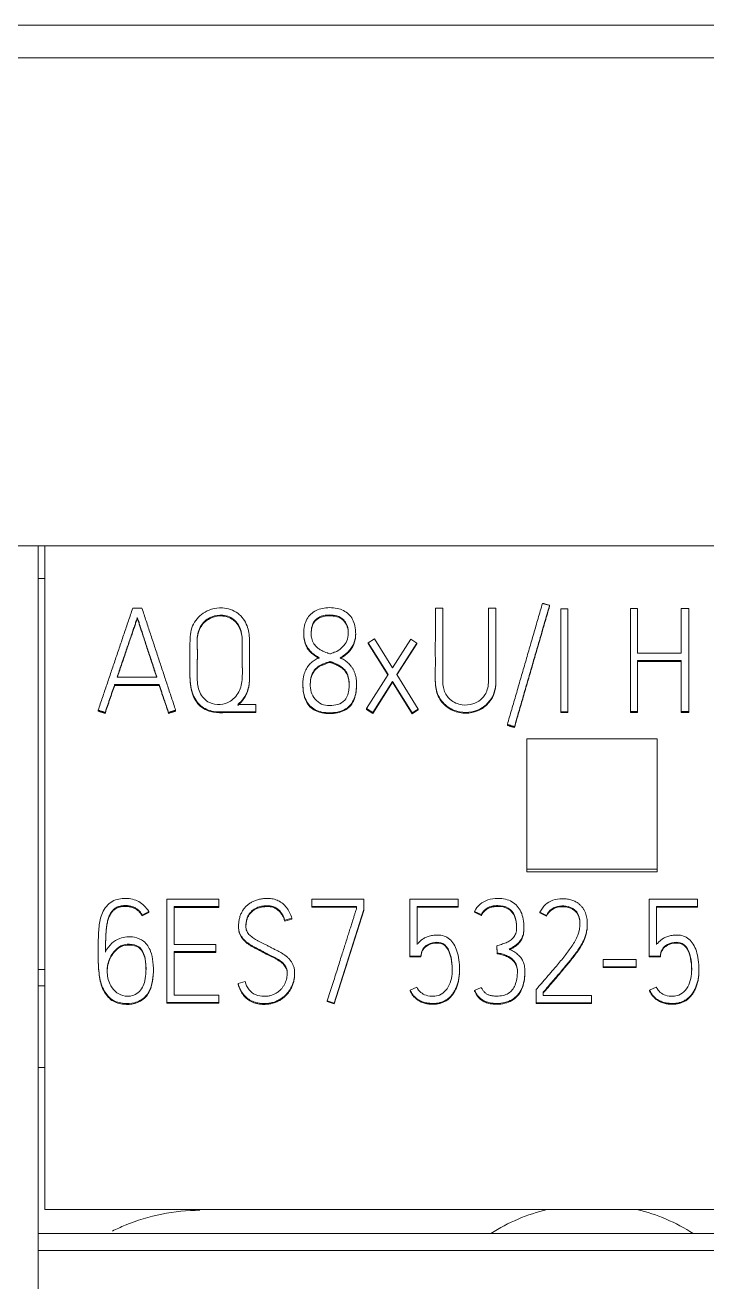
# Model space of a CAD drawing. Header units: millimetres. Extents: x 4137 to 6698, y 1400 to 3585.
# Drawn here: x 6221.35 to 6231.81, y 3361.39 to 3380.78 of the extents above; entities that cross this region are included whole.
import ezdxf

# ---------------------------------------------------------------- set-up
doc = ezdxf.new("R2010")
doc.units = ezdxf.units.MM
doc.layers.add('000-PI-Oprema', color=30, linetype='Continuous', lineweight=5)
doc.layers.add('004-PI-DIN Šina', color=3, linetype='Continuous')

msp = doc.modelspace()

# ---------------------------------------------------------------- linework, layer by layer
at = {"layer": '000-PI-Oprema', "color": 0, "linetype": 'ByBlock', "lineweight": 0}
for p, q in [((6221.648, 3372.791), (6216.748, 3372.791)), ((6221.648, 3372.791), (6221.548, 3372.791)), ((6221.648, 3362.608), (6221.648, 3372.791)), ((6246.448, 3372.791), (6221.648, 3372.791)), ((6221.648, 3372.291), (6221.548, 3372.291)), ((6228.459, 3371.833), (6228.459, 3371.82)), ((6229.396, 3371.877), (6229.396, 3371.864)), ((6230.636, 3371.828), (6230.636, 3370.246)), ((6230.747, 3371.828), (6230.636, 3371.828)), ((6230.747, 3371.142), (6230.747, 3371.828)), ((6231.531, 3371.828), (6231.417, 3371.828)), ((6231.417, 3371.828), (6231.417, 3371.142)), ((6231.531, 3370.246), (6231.531, 3371.828)), ((6223.069, 3371.692), (6223.069, 3371.679)), ((6228.459, 3371.599), (6228.459, 3371.578)), ((6225.623, 3371.446), (6225.623, 3371.434)), ((6226.42, 3371.433), (6226.42, 3371.446)), ((6228.459, 3371.394), (6228.459, 3371.406)), ((6223.876, 3371.208), (6223.876, 3371.196)), ((6224.793, 3371.257), (6224.793, 3371.27)), ((6226.708, 3371.362), (6226.613, 3371.302)), ((6226.613, 3371.302), (6226.919, 3370.816)), ((6226.613, 3371.302), (6226.613, 3371.29)), ((6226.613, 3371.29), (6226.915, 3370.81)), ((6226.986, 3370.919), (6226.708, 3371.362)), ((6227.265, 3371.357), (6226.986, 3370.919)), ((6227.05, 3370.816), (6227.359, 3371.298)), ((6227.054, 3370.809), (6227.359, 3371.285)), ((6227.359, 3371.298), (6227.265, 3371.357)), ((6227.359, 3371.298), (6227.359, 3371.285)), ((6227.642, 3371.208), (6227.642, 3371.196)), ((6223.877, 3371.018), (6223.877, 3371.03)), ((6228.459, 3371.148), (6228.459, 3371.135)), ((6231.417, 3371.142), (6230.747, 3371.142)), ((6230.747, 3370.246), (6230.747, 3371.029)), ((6230.747, 3371.029), (6231.417, 3371.029)), ((6230.747, 3371.017), (6231.417, 3371.017)), ((6231.417, 3371.029), (6231.417, 3370.246)), ((6223.876, 3370.892), (6223.876, 3370.879)), ((6222.721, 3370.662), (6222.721, 3370.649)), ((6223.406, 3370.662), (6223.406, 3370.649)), ((6225.61, 3370.672), (6225.61, 3370.659)), ((6226.433, 3370.657), (6226.433, 3370.669)), ((6226.919, 3370.816), (6226.586, 3370.292)), ((6226.682, 3370.233), (6226.984, 3370.71)), ((6226.682, 3370.22), (6226.984, 3370.697)), ((6226.984, 3370.71), (6226.984, 3370.697)), ((6226.984, 3370.71), (6227.285, 3370.228)), ((6226.984, 3370.697), (6227.285, 3370.215)), ((6227.381, 3370.285), (6227.05, 3370.816)), ((6227.641, 3370.789), (6227.641, 3370.776)), ((6222.468, 3370.268), (6222.468, 3370.255)), ((6223.657, 3370.268), (6223.657, 3370.255)), ((6224.889, 3370.356), (6224.614, 3370.356)), ((6224.889, 3370.244), (6224.889, 3370.356)), ((6224.889, 3370.244), (6224.889, 3370.231)), ((6226.586, 3370.292), (6226.682, 3370.233)), ((6226.586, 3370.292), (6226.586, 3370.279)), ((6226.586, 3370.279), (6226.682, 3370.22)), ((6227.285, 3370.228), (6227.381, 3370.285)), ((6227.285, 3370.215), (6227.381, 3370.273)), ((6227.381, 3370.285), (6227.381, 3370.273)), ((6229.567, 3370.244), (6229.567, 3370.231)), ((6229.678, 3370.244), (6229.678, 3370.231)), ((6230.636, 3370.246), (6230.636, 3370.233)), ((6230.636, 3370.246), (6230.747, 3370.246)), ((6230.747, 3370.246), (6230.747, 3370.233)), ((6231.417, 3370.246), (6231.417, 3370.233)), ((6231.417, 3370.246), (6231.531, 3370.246)), ((6231.531, 3370.246), (6231.531, 3370.233)), ((6222.574, 3370.233), (6222.574, 3370.22)), ((6223.548, 3370.233), (6223.548, 3370.22)), ((6226.682, 3370.233), (6226.682, 3370.22)), ((6227.285, 3370.228), (6227.285, 3370.215)), ((6228.748, 3370.048), (6228.748, 3370.035)), ((6230.636, 3370.233), (6230.747, 3370.233)), ((6231.417, 3370.233), (6231.531, 3370.233)), ((6228.857, 3370.017), (6228.857, 3370.004)), ((6229.048, 3369.827), (6229.048, 3367.828)), ((6231.048, 3369.827), (6229.048, 3369.827)), ((6231.048, 3367.828), (6231.048, 3369.827)), ((6229.048, 3367.828), (6229.048, 3367.79)), ((6229.048, 3367.828), (6231.048, 3367.828)), ((6229.048, 3367.79), (6231.048, 3367.79)), ((6231.048, 3367.828), (6231.048, 3367.79)), ((6223.522, 3367.367), (6223.522, 3365.784)), ((6224.318, 3367.367), (6223.522, 3367.367)), ((6224.318, 3367.255), (6224.318, 3367.367)), ((6225.747, 3367.369), (6225.747, 3367.257)), ((6226.546, 3367.369), (6225.747, 3367.369)), ((6226.546, 3367.209), (6226.546, 3367.369)), ((6227.252, 3367.367), (6227.991, 3367.367)), ((6227.252, 3366.495), (6227.252, 3367.367)), ((6227.991, 3367.367), (6227.991, 3367.257)), ((6230.927, 3367.367), (6231.666, 3367.367)), ((6230.927, 3366.495), (6230.927, 3367.367)), ((6231.666, 3367.367), (6231.666, 3367.257)), ((6223.244, 3367.178), (6223.142, 3367.125)), ((6223.244, 3367.165), (6223.142, 3367.112)), ((6223.244, 3367.178), (6223.244, 3367.165)), ((6223.633, 3366.674), (6223.633, 3367.255)), ((6223.633, 3367.255), (6224.318, 3367.255)), ((6223.633, 3367.242), (6224.318, 3367.242)), ((6224.318, 3367.255), (6224.318, 3367.242)), ((6225.747, 3367.257), (6225.747, 3367.244)), ((6225.747, 3367.257), (6226.435, 3367.257)), ((6225.747, 3367.244), (6226.435, 3367.244)), ((6226.091, 3365.773), (6226.546, 3367.209)), ((6226.091, 3365.761), (6226.546, 3367.196)), ((6226.435, 3367.257), (6226.435, 3367.226)), ((6226.546, 3367.209), (6226.546, 3367.196)), ((6227.363, 3367.257), (6227.363, 3366.671)), ((6227.991, 3367.257), (6227.363, 3367.257)), ((6227.991, 3367.244), (6227.363, 3367.244)), ((6227.991, 3367.257), (6227.991, 3367.244)), ((6228.246, 3367.182), (6228.246, 3367.169)), ((6228.246, 3367.182), (6228.348, 3367.131)), ((6228.246, 3367.169), (6228.348, 3367.119)), ((6229.249, 3367.171), (6229.249, 3367.158)), ((6229.349, 3367.12), (6229.249, 3367.171)), ((6229.349, 3367.108), (6229.249, 3367.158)), ((6231.038, 3367.257), (6231.038, 3366.671)), ((6231.666, 3367.257), (6231.038, 3367.257)), ((6231.666, 3367.244), (6231.038, 3367.244)), ((6231.666, 3367.257), (6231.666, 3367.244)), ((6223.142, 3367.125), (6223.142, 3367.112)), ((6224.622, 3366.956), (6224.622, 3366.944)), ((6225.441, 3367.076), (6225.333, 3367.046)), ((6225.441, 3367.064), (6225.333, 3367.033)), ((6225.333, 3367.046), (6225.333, 3367.033)), ((6225.441, 3367.076), (6225.441, 3367.064)), ((6228.348, 3367.131), (6228.348, 3367.119)), ((6229.003, 3366.921), (6229.003, 3366.943)), ((6229.349, 3367.12), (6229.349, 3367.108)), ((6229.975, 3366.979), (6229.975, 3366.992)), ((6222.467, 3366.582), (6222.467, 3366.569)), ((6224.276, 3366.674), (6223.633, 3366.674)), ((6223.633, 3365.894), (6223.633, 3366.564)), ((6223.633, 3366.564), (6224.276, 3366.564)), ((6224.276, 3366.564), (6224.276, 3366.674)), ((6224.276, 3366.564), (6224.276, 3366.551)), ((6228.586, 3366.654), (6228.586, 3366.641)), ((6228.586, 3366.654), (6228.592, 3366.544)), ((6228.586, 3366.641), (6228.592, 3366.531)), ((6223.633, 3366.551), (6224.276, 3366.551)), ((6227.252, 3366.495), (6227.252, 3366.483)), ((6227.421, 3366.495), (6227.252, 3366.495)), ((6227.421, 3366.483), (6227.252, 3366.483)), ((6227.421, 3366.495), (6227.421, 3366.483)), ((6228.592, 3366.544), (6228.592, 3366.531)), ((6230.723, 3366.443), (6230.217, 3366.443)), ((6230.217, 3366.443), (6230.217, 3366.33)), ((6230.723, 3366.33), (6230.723, 3366.443)), ((6230.927, 3366.495), (6230.927, 3366.483)), ((6231.096, 3366.495), (6230.927, 3366.495)), ((6231.096, 3366.483), (6230.927, 3366.483)), ((6231.096, 3366.495), (6231.096, 3366.483)), ((6221.548, 3366.291), (6221.648, 3366.291)), ((6223.316, 3366.28), (6223.316, 3366.292)), ((6225.483, 3366.218), (6225.483, 3366.231)), ((6228.013, 3366.277), (6228.013, 3366.29)), ((6229.016, 3366.235), (6229.016, 3366.256)), ((6230.217, 3366.33), (6230.723, 3366.33)), ((6230.217, 3366.33), (6230.217, 3366.318)), ((6230.217, 3366.318), (6230.723, 3366.318)), ((6230.723, 3366.33), (6230.723, 3366.318)), ((6231.688, 3366.277), (6231.688, 3366.29)), ((6221.648, 3366.041), (6221.548, 3366.041)), ((6224.616, 3366.073), (6224.724, 3366.104)), ((6224.616, 3366.073), (6224.616, 3366.06)), ((6227.257, 3365.974), (6227.359, 3366.02)), ((6227.257, 3365.974), (6227.257, 3365.961)), ((6228.348, 3366.015), (6228.246, 3365.969)), ((6229.189, 3365.78), (6229.189, 3365.982)), ((6230.931, 3365.974), (6231.033, 3366.02)), ((6230.931, 3365.974), (6230.931, 3365.961)), ((6223.522, 3365.784), (6223.522, 3365.772)), ((6223.522, 3365.784), (6224.318, 3365.784)), ((6224.318, 3365.894), (6223.633, 3365.894)), ((6224.318, 3365.784), (6224.318, 3365.894)), ((6224.318, 3365.784), (6224.318, 3365.772)), ((6225.985, 3365.809), (6225.985, 3365.796)), ((6225.985, 3365.809), (6226.091, 3365.773)), ((6225.985, 3365.796), (6226.091, 3365.761)), ((6228.246, 3365.969), (6228.246, 3365.957)), ((6229.189, 3365.78), (6229.189, 3365.767)), ((6230.042, 3365.78), (6229.189, 3365.78)), ((6229.3, 3365.943), (6229.3, 3365.89)), ((6229.3, 3365.89), (6230.042, 3365.89)), ((6230.042, 3365.89), (6230.042, 3365.78)), ((6230.042, 3365.78), (6230.042, 3365.767)), ((6223.522, 3365.772), (6224.318, 3365.772)), ((6226.091, 3365.773), (6226.091, 3365.761)), ((6230.042, 3365.767), (6229.189, 3365.767)), ((6221.648, 3364.786), (6221.548, 3364.786)), ((6246.448, 3362.608), (6221.648, 3362.608)), ((6246.548, 3362.24), (6221.548, 3362.24)), ((6221.548, 3361.977), (6221.548, 3361.391)), ((6246.548, 3361.977), (6221.548, 3361.977))]:
    msp.add_line(p, q, dxfattribs=at)
for start, end in [(103.753, 122.3801), (57.6199, 76.247)]:
    msp.add_arc((6230.048, 3359.791), 2.9, start, end, dxfattribs=at)
for points, knots in [([(6221.548, 3372.791), (6221.548, 3371.706), (6221.548, 3368.103), (6221.548, 3364.498), (6221.548, 3361.977)], [0, 0, 0, 0, 0.301146, 1, 1, 1, 1]), ([(6224.614, 3370.356), (6224.649, 3370.386), (6224.721, 3370.466), (6224.792, 3370.633), (6224.791, 3370.868), (6224.789, 3371.108), (6224.796, 3371.353), (6224.769, 3371.576), (6224.623, 3371.778), (6224.401, 3371.854), (6224.213, 3371.827), (6224.042, 3371.746), (6223.888, 3371.566), (6223.874, 3371.302), (6223.878, 3371.057), (6223.875, 3370.802), (6223.884, 3370.547), (6224.022, 3370.325), (6224.227, 3370.234), (6224.447, 3370.247), (6224.663, 3370.243), (6224.818, 3370.244), (6224.889, 3370.244)], [0, 0, 0, 0, 0.030722, 0.073057, 0.117894, 0.189027, 0.235586, 0.28415, 0.33798, 0.394174, 0.432323, 0.46317, 0.520286, 0.581143, 0.636384, 0.687326, 0.754169, 0.805701, 0.854302, 0.89642, 0.952231, 1, 1, 1, 1]), ([(6225.861, 3371.076), (6225.851, 3371.081), (6225.832, 3371.091), (6225.804, 3371.109), (6225.776, 3371.128), (6225.749, 3371.15), (6225.723, 3371.175), (6225.699, 3371.203), (6225.677, 3371.234), (6225.659, 3371.269), (6225.643, 3371.307), (6225.631, 3371.349), (6225.625, 3371.395), (6225.622, 3371.468), (6225.63, 3371.561), (6225.665, 3371.665), (6225.728, 3371.746), (6225.812, 3371.802), (6225.911, 3371.836), (6226.021, 3371.845), (6226.132, 3371.835), (6226.233, 3371.802), (6226.316, 3371.744), (6226.379, 3371.662), (6226.413, 3371.556), (6226.423, 3371.454), (6226.416, 3371.363), (6226.394, 3371.293), (6226.358, 3371.227), (6226.311, 3371.167), (6226.251, 3371.115), (6226.206, 3371.086), (6226.182, 3371.073)], [0, 0, 0, 0, 0.014556, 0.029567, 0.045073, 0.06094, 0.077119, 0.093748, 0.110887, 0.128668, 0.147296, 0.166948, 0.187898, 0.210413, 0.266348, 0.314631, 0.359149, 0.40325, 0.449199, 0.499993, 0.551851, 0.598383, 0.642757, 0.687636, 0.736493, 0.793087, 0.826472, 0.85944, 0.893283, 0.927929, 0.963171, 1, 1, 1, 1]), ([(6227.643, 3371.833), (6227.643, 3371.763), (6227.643, 3371.606), (6227.643, 3371.366), (6227.642, 3371.128), (6227.644, 3370.911), (6227.637, 3370.705), (6227.667, 3370.492), (6227.81, 3370.317), (6228.004, 3370.231), (6228.201, 3370.232), (6228.377, 3370.301), (6228.5, 3370.426), (6228.571, 3370.589), (6228.573, 3370.778), (6228.572, 3371.009), (6228.573, 3371.28), (6228.572, 3371.545), (6228.572, 3371.731), (6228.572, 3371.818), (6228.572, 3371.833)], [0, 0, 0, 0, 0.056588, 0.12618, 0.193845, 0.248988, 0.301001, 0.361119, 0.417663, 0.475034, 0.525525, 0.571601, 0.623134, 0.662261, 0.7114, 0.774249, 0.84962, 0.929927, 0.98784, 1, 1, 1, 1]), ([(6228.459, 3371.833), (6228.459, 3371.79), (6228.459, 3371.691), (6228.459, 3371.523), (6228.459, 3371.302), (6228.459, 3371.045), (6228.461, 3370.791), (6228.456, 3370.57), (6228.352, 3370.424), (6228.212, 3370.352), (6228.041, 3370.337), (6227.867, 3370.412), (6227.76, 3370.574), (6227.755, 3370.745), (6227.756, 3370.922), (6227.756, 3371.129), (6227.756, 3371.383), (6227.756, 3371.626), (6227.756, 3371.778), (6227.756, 3371.833)], [0, 0, 0, 0, 0.037912, 0.088194, 0.15005, 0.235584, 0.316728, 0.37904, 0.427403, 0.467304, 0.515197, 0.575318, 0.625401, 0.679015, 0.724908, 0.783705, 0.863784, 0.951314, 1, 1, 1, 1]), ([(6223.069, 3371.692), (6223.066, 3371.684), (6223.059, 3371.662), (6223.046, 3371.622), (6223.028, 3371.568), (6223.006, 3371.503), (6222.981, 3371.429), (6222.953, 3371.347), (6222.923, 3371.26), (6222.891, 3371.167), (6222.858, 3371.069), (6222.825, 3370.971), (6222.791, 3370.872), (6222.769, 3370.806), (6222.758, 3370.774)], [0, 0, 0, 0, 0.027278, 0.070772, 0.130481, 0.202611, 0.283368, 0.372754, 0.469089, 0.570695, 0.677572, 0.786406, 0.893882, 1, 1, 1, 1]), ([(6223.069, 3371.679), (6223.066, 3371.671), (6223.059, 3371.649), (6223.046, 3371.609), (6223.028, 3371.555), (6223.006, 3371.49), (6222.981, 3371.416), (6222.953, 3371.335), (6222.923, 3371.247), (6222.891, 3371.154), (6222.858, 3371.057), (6222.825, 3370.958), (6222.793, 3370.863), (6222.772, 3370.802), (6222.763, 3370.774)], [0, 0, 0, 0, 0.027661, 0.071766, 0.132313, 0.205456, 0.287346, 0.377986, 0.475674, 0.578706, 0.687084, 0.797446, 0.90643, 1, 1, 1, 1]), ([(6223.369, 3370.774), (6223.358, 3370.807), (6223.337, 3370.872), (6223.305, 3370.971), (6223.272, 3371.069), (6223.24, 3371.166), (6223.209, 3371.26), (6223.181, 3371.347), (6223.154, 3371.429), (6223.13, 3371.503), (6223.109, 3371.568), (6223.092, 3371.622), (6223.079, 3371.662), (6223.072, 3371.684), (6223.069, 3371.692)], [0, 0, 0, 0, 0.106064, 0.213567, 0.322511, 0.429491, 0.5311, 0.627338, 0.716604, 0.797292, 0.869405, 0.929132, 0.972664, 1, 1, 1, 1]), ([(6223.364, 3370.774), (6223.355, 3370.802), (6223.336, 3370.863), (6223.305, 3370.958), (6223.272, 3371.057), (6223.24, 3371.154), (6223.209, 3371.247), (6223.181, 3371.335), (6223.154, 3371.416), (6223.13, 3371.49), (6223.109, 3371.555), (6223.092, 3371.609), (6223.079, 3371.649), (6223.072, 3371.671), (6223.069, 3371.679)], [0, 0, 0, 0, 0.093515, 0.202527, 0.313001, 0.421482, 0.524517, 0.622107, 0.712625, 0.794447, 0.867572, 0.928138, 0.97228, 1, 1, 1, 1]), ([(6224.485, 3371.699), (6224.452, 3371.714), (6224.361, 3371.736), (6224.212, 3371.714), (6224.054, 3371.61), (6223.971, 3371.412), (6223.997, 3371.193), (6223.986, 3370.975), (6223.984, 3370.759), (6224.003, 3370.535), (6224.151, 3370.372), (6224.34, 3370.344), (6224.522, 3370.403), (6224.66, 3370.565), (6224.684, 3370.789), (6224.679, 3371.005), (6224.674, 3371.222), (6224.686, 3371.424), (6224.623, 3371.601), (6224.536, 3371.676), (6224.485, 3371.699)], [0, 0, 0, 0, 0.03125, 0.078125, 0.125, 0.1875, 0.25, 0.3125, 0.375, 0.4375, 0.5, 0.546875, 0.59375, 0.65625, 0.71875, 0.78125, 0.84375, 0.90625, 0.953125, 1, 1, 1, 1]), ([(6224.485, 3371.686), (6224.452, 3371.701), (6224.361, 3371.723), (6224.212, 3371.701), (6224.054, 3371.597), (6223.971, 3371.399), (6223.997, 3371.181), (6223.987, 3370.998), (6223.985, 3370.888), (6223.985, 3370.851)], [0, 0, 0, 0, 0.090662, 0.226655, 0.362647, 0.543971, 0.725295, 0.906618, 1, 1, 1, 1]), ([(6224.67, 3371.428), (6224.67, 3371.428), (6224.661, 3371.482), (6224.623, 3371.588), (6224.536, 3371.663), (6224.485, 3371.686)], [0, 0, 0, 0, 0.000167, 0.500083, 1, 1, 1, 1]), ([(6226.021, 3371.135), (6226.026, 3371.134), (6226.045, 3371.135), (6226.08, 3371.155), (6226.148, 3371.174), (6226.224, 3371.239), (6226.294, 3371.328), (6226.312, 3371.448), (6226.299, 3371.58), (6226.21, 3371.698), (6226.095, 3371.726), (6226.009, 3371.731), (6225.932, 3371.724), (6225.85, 3371.696), (6225.781, 3371.64), (6225.743, 3371.55), (6225.735, 3371.464), (6225.74, 3371.379), (6225.763, 3371.305), (6225.811, 3371.244), (6225.864, 3371.203), (6225.906, 3371.18), (6225.945, 3371.162), (6225.971, 3371.151), (6225.999, 3371.143), (6226.012, 3371.136), (6226.021, 3371.135)], [0, 0, 0, 0, 0.007812, 0.03125, 0.0625, 0.125, 0.1875, 0.25, 0.3125, 0.40625, 0.46875, 0.5, 0.546875, 0.59375, 0.640625, 0.6875, 0.75, 0.78125, 0.828125, 0.875, 0.90625, 0.9375, 0.953125, 0.976562, 0.984375, 1, 1, 1, 1]), ([(6226.307, 3371.445), (6226.308, 3371.48), (6226.296, 3371.571), (6226.21, 3371.686), (6226.095, 3371.714), (6226.009, 3371.718), (6225.932, 3371.712), (6225.85, 3371.684), (6225.781, 3371.627), (6225.743, 3371.538), (6225.737, 3371.473), (6225.737, 3371.436)], [0, 0, 0, 0, 0.114744, 0.30519, 0.432154, 0.495636, 0.590859, 0.686082, 0.781305, 0.876528, 1, 1, 1, 1]), ([(6225.861, 3371.063), (6225.851, 3371.068), (6225.832, 3371.078), (6225.804, 3371.096), (6225.776, 3371.116), (6225.749, 3371.137), (6225.723, 3371.163), (6225.699, 3371.19), (6225.677, 3371.222), (6225.659, 3371.256), (6225.643, 3371.294), (6225.631, 3371.336), (6225.625, 3371.382), (6225.623, 3371.416), (6225.623, 3371.434), (6225.623, 3371.436)], [0, 0, 0, 0, 0.068397, 0.138937, 0.211797, 0.286356, 0.362379, 0.440519, 0.521055, 0.604608, 0.692141, 0.784485, 0.882929, 0.988726, 1, 1, 1, 1]), ([(6226.42, 3371.436), (6226.42, 3371.432), (6226.42, 3371.403), (6226.416, 3371.351), (6226.394, 3371.28), (6226.358, 3371.214), (6226.311, 3371.154), (6226.251, 3371.102), (6226.206, 3371.073), (6226.182, 3371.061)], [0, 0, 0, 0, 0.025577, 0.182798, 0.338056, 0.497434, 0.660595, 0.826558, 1, 1, 1, 1]), ([(6224.614, 3370.343), (6224.649, 3370.374), (6224.721, 3370.454), (6224.792, 3370.62), (6224.791, 3370.856), (6224.789, 3371.068), (6224.793, 3371.215), (6224.793, 3371.257)], [0, 0, 0, 0, 0.141352, 0.336137, 0.542432, 0.869714, 1, 1, 1, 1]), ([(6227.641, 3370.776), (6227.641, 3370.751), (6227.643, 3370.652), (6227.667, 3370.48), (6227.81, 3370.304), (6228.004, 3370.219), (6228.201, 3370.22), (6228.377, 3370.288), (6228.5, 3370.414), (6228.571, 3370.576), (6228.573, 3370.766), (6228.572, 3370.997), (6228.572, 3371.205), (6228.572, 3371.335), (6228.572, 3371.372)], [0, 0, 0, 0, 0.033223, 0.13371, 0.228223, 0.324119, 0.408514, 0.48553, 0.571667, 0.637068, 0.719204, 0.824256, 0.950238, 1, 1, 1, 1]), ([(6224.681, 3370.867), (6224.681, 3370.909), (6224.679, 3371.005), (6224.676, 3371.101), (6224.676, 3371.156)], [0, 0, 0, 0, 0.434872, 1, 1, 1, 1]), ([(6226.182, 3371.073), (6226.192, 3371.068), (6226.213, 3371.058), (6226.242, 3371.04), (6226.272, 3371.02), (6226.301, 3370.997), (6226.328, 3370.97), (6226.353, 3370.939), (6226.376, 3370.905), (6226.396, 3370.867), (6226.412, 3370.825), (6226.425, 3370.779), (6226.432, 3370.729), (6226.435, 3370.646), (6226.427, 3370.54), (6226.393, 3370.422), (6226.331, 3370.331), (6226.244, 3370.27), (6226.138, 3370.234), (6226.021, 3370.225), (6225.904, 3370.234), (6225.799, 3370.27), (6225.712, 3370.332), (6225.65, 3370.423), (6225.616, 3370.542), (6225.608, 3370.648), (6225.611, 3370.731), (6225.618, 3370.781), (6225.63, 3370.826), (6225.646, 3370.867), (6225.664, 3370.905), (6225.686, 3370.939), (6225.71, 3370.97), (6225.737, 3370.997), (6225.766, 3371.021), (6225.797, 3371.042), (6225.828, 3371.06), (6225.85, 3371.071), (6225.861, 3371.076)], [0, 0, 0, 0, 0.013971, 0.028402, 0.043336, 0.058719, 0.0746, 0.091138, 0.108303, 0.126121, 0.144793, 0.164595, 0.185892, 0.208937, 0.268471, 0.31829, 0.36183, 0.40395, 0.448807, 0.499659, 0.550001, 0.594568, 0.636606, 0.68023, 0.730342, 0.790387, 0.813379, 0.834502, 0.85399, 0.872294, 0.889768, 0.906584, 0.922873, 0.938755, 0.95442, 0.969879, 0.985049, 1, 1, 1, 1]), ([(6226.029, 3371.013), (6226.026, 3371.013), (6226.021, 3371.014), (6226.006, 3371.007), (6225.978, 3371.003), (6225.934, 3370.981), (6225.871, 3370.959), (6225.792, 3370.902), (6225.731, 3370.799), (6225.722, 3370.675), (6225.726, 3370.543), (6225.792, 3370.436), (6225.892, 3370.352), (6226.022, 3370.336), (6226.148, 3370.348), (6226.255, 3370.408), (6226.302, 3370.504), (6226.317, 3370.587), (6226.321, 3370.66), (6226.319, 3370.727), (6226.307, 3370.789), (6226.282, 3370.847), (6226.248, 3370.894), (6226.208, 3370.929), (6226.173, 3370.952), (6226.146, 3370.967), (6226.12, 3370.979), (6226.096, 3370.99), (6226.076, 3370.997), (6226.059, 3371.003), (6226.044, 3371.008), (6226.034, 3371.012), (6226.029, 3371.013)], [0, 0, 0, 0, 0.003906, 0.007812, 0.023438, 0.046875, 0.078125, 0.125, 0.1875, 0.25, 0.3125, 0.375, 0.4375, 0.5, 0.5625, 0.625, 0.671875, 0.71875, 0.75, 0.78125, 0.820312, 0.84375, 0.875, 0.90625, 0.921875, 0.9375, 0.953125, 0.964844, 0.976562, 0.984375, 0.992188, 1, 1, 1, 1]), ([(6223.876, 3370.879), (6223.876, 3370.857), (6223.877, 3370.735), (6223.884, 3370.534), (6224.022, 3370.313), (6224.227, 3370.222), (6224.447, 3370.234), (6224.663, 3370.23), (6224.818, 3370.231), (6224.889, 3370.231)], [0, 0, 0, 0, 0.046272, 0.250159, 0.407342, 0.555587, 0.684055, 0.854294, 1, 1, 1, 1]), ([(6226.029, 3371), (6226.026, 3371.001), (6226.021, 3371.001), (6226.006, 3370.995), (6225.978, 3370.991), (6225.934, 3370.968), (6225.871, 3370.947), (6225.792, 3370.889), (6225.731, 3370.787), (6225.724, 3370.698), (6225.724, 3370.649), (6225.724, 3370.643)], [0, 0, 0, 0, 0.015104, 0.030208, 0.090623, 0.181247, 0.302078, 0.483325, 0.724988, 0.966651, 1, 1, 1, 1]), ([(6226.32, 3370.657), (6226.32, 3370.675), (6226.318, 3370.718), (6226.307, 3370.777), (6226.282, 3370.834), (6226.248, 3370.882), (6226.208, 3370.916), (6226.173, 3370.939), (6226.146, 3370.954), (6226.12, 3370.967), (6226.096, 3370.977), (6226.076, 3370.984), (6226.059, 3370.991), (6226.044, 3370.995), (6226.034, 3370.999), (6226.029, 3371)], [0, 0, 0, 0, 0.106174, 0.265786, 0.361553, 0.489242, 0.616932, 0.680776, 0.744621, 0.808466, 0.856349, 0.904233, 0.936155, 0.968078, 1, 1, 1, 1]), ([(6223.548, 3370.233), (6223.544, 3370.246), (6223.536, 3370.273), (6223.522, 3370.315), (6223.507, 3370.357), (6223.492, 3370.4), (6223.477, 3370.445), (6223.46, 3370.494), (6223.443, 3370.546), (6223.425, 3370.603), (6223.413, 3370.642), (6223.406, 3370.662)], [0, 0, 0, 0, 0.091427, 0.189007, 0.292759, 0.387174, 0.491688, 0.606301, 0.72982, 0.861052, 1, 1, 1, 1]), ([(6223.548, 3370.22), (6223.544, 3370.233), (6223.536, 3370.26), (6223.522, 3370.302), (6223.507, 3370.344), (6223.492, 3370.387), (6223.477, 3370.432), (6223.46, 3370.481), (6223.443, 3370.534), (6223.425, 3370.59), (6223.413, 3370.629), (6223.406, 3370.649)], [0, 0, 0, 0, 0.091427, 0.189007, 0.292759, 0.387174, 0.491688, 0.606301, 0.72982, 0.861052, 1, 1, 1, 1]), ([(6226.433, 3370.655), (6226.433, 3370.61), (6226.426, 3370.525), (6226.393, 3370.41), (6226.331, 3370.319), (6226.244, 3370.257), (6226.138, 3370.222), (6226.021, 3370.212), (6225.904, 3370.222), (6225.799, 3370.257), (6225.712, 3370.319), (6225.65, 3370.41), (6225.617, 3370.527), (6225.61, 3370.612), (6225.61, 3370.657)], [0, 0, 0, 0, 0.098032, 0.184613, 0.260281, 0.333482, 0.411438, 0.499815, 0.587305, 0.664757, 0.737815, 0.813629, 0.90072, 1, 1, 1, 1]), ([(6222.581, 3366.568), (6222.607, 3366.616), (6222.667, 3366.693), (6222.786, 3366.77), (6222.909, 3366.792), (6223.037, 3366.791), (6223.185, 3366.728), (6223.281, 3366.578), (6223.316, 3366.396), (6223.318, 3366.215), (6223.292, 3366.032), (6223.205, 3365.861), (6223.038, 3365.769), (6222.853, 3365.76), (6222.664, 3365.813), (6222.528, 3365.99), (6222.477, 3366.219), (6222.467, 3366.466), (6222.467, 3366.711), (6222.477, 3366.943), (6222.516, 3367.167), (6222.665, 3367.356), (6222.89, 3367.394), (6223.107, 3367.348), (6223.203, 3367.247), (6223.244, 3367.178)], [0, 0, 0, 0, 0.03564, 0.067865, 0.092923, 0.119268, 0.154068, 0.197126, 0.234707, 0.279879, 0.320329, 0.360962, 0.405677, 0.442102, 0.485709, 0.532505, 0.586175, 0.644312, 0.701767, 0.753421, 0.803151, 0.856352, 0.904259, 0.950465, 1, 1, 1, 1]), ([(6224.724, 3366.104), (6224.733, 3366.059), (6224.773, 3365.977), (6224.881, 3365.891), (6224.991, 3365.876), (6225.075, 3365.881), (6225.131, 3365.893), (6225.18, 3365.914), (6225.223, 3365.94), (6225.26, 3365.97), (6225.291, 3366.004), (6225.316, 3366.04), (6225.337, 3366.078), (6225.352, 3366.118), (6225.362, 3366.158), (6225.369, 3366.195), (6225.371, 3366.234), (6225.368, 3366.273), (6225.359, 3366.312), (6225.341, 3366.345), (6225.318, 3366.374), (6225.292, 3366.401), (6225.26, 3366.426), (6225.225, 3366.448), (6225.187, 3366.47), (6225.146, 3366.49), (6225.102, 3366.511), (6225.058, 3366.533), (6225.012, 3366.557), (6224.966, 3366.583), (6224.919, 3366.608), (6224.872, 3366.631), (6224.827, 3366.655), (6224.785, 3366.682), (6224.747, 3366.71), (6224.712, 3366.741), (6224.682, 3366.775), (6224.656, 3366.812), (6224.636, 3366.854), (6224.625, 3366.902), (6224.621, 3366.956), (6224.625, 3367.015), (6224.635, 3367.074), (6224.653, 3367.129), (6224.677, 3367.18), (6224.708, 3367.225), (6224.744, 3367.266), (6224.785, 3367.3), (6224.833, 3367.329), (6224.886, 3367.352), (6224.944, 3367.368), (6225.006, 3367.378), (6225.077, 3367.382), (6225.155, 3367.375), (6225.234, 3367.348), (6225.303, 3367.303), (6225.362, 3367.241), (6225.41, 3367.165), (6225.432, 3367.107), (6225.441, 3367.076)], [0, 0, 0, 0, 0.042395, 0.079774, 0.121236, 0.140075, 0.157254, 0.173247, 0.188397, 0.202796, 0.216711, 0.230265, 0.243508, 0.256652, 0.269293, 0.280934, 0.291684, 0.304893, 0.316879, 0.328106, 0.339273, 0.350814, 0.362909, 0.375637, 0.388999, 0.403044, 0.417696, 0.432849, 0.448511, 0.464937, 0.481153, 0.497163, 0.51278, 0.527863, 0.542482, 0.556645, 0.570443, 0.584077, 0.597961, 0.612786, 0.629037, 0.64828, 0.666584, 0.684253, 0.701354, 0.717933, 0.734308, 0.750738, 0.767515, 0.784992, 0.803232, 0.822275, 0.842375, 0.868294, 0.892965, 0.917787, 0.943448, 0.970498, 1, 1, 1, 1]), ([(6228.777, 3366.603), (6228.786, 3366.608), (6228.804, 3366.617), (6228.83, 3366.632), (6228.857, 3366.648), (6228.883, 3366.666), (6228.907, 3366.687), (6228.93, 3366.711), (6228.951, 3366.737), (6228.969, 3366.767), (6228.984, 3366.801), (6228.995, 3366.839), (6229.002, 3366.882), (6229.004, 3366.958), (6228.997, 3367.058), (6228.963, 3367.173), (6228.904, 3367.266), (6228.821, 3367.334), (6228.717, 3367.373), (6228.59, 3367.385), (6228.452, 3367.369), (6228.323, 3367.298), (6228.265, 3367.225), (6228.246, 3367.182)], [0, 0, 0, 0, 0.019459, 0.039301, 0.05955, 0.080105, 0.100989, 0.122386, 0.144292, 0.16684, 0.190353, 0.215738, 0.244087, 0.27581, 0.363621, 0.439823, 0.508996, 0.575574, 0.644592, 0.722009, 0.822031, 0.909956, 1, 1, 1, 1]), ([(6229.249, 3367.171), (6229.269, 3367.214), (6229.325, 3367.289), (6229.447, 3367.364), (6229.555, 3367.378), (6229.63, 3367.375), (6229.67, 3367.371), (6229.706, 3367.363), (6229.739, 3367.354), (6229.769, 3367.343), (6229.796, 3367.33), (6229.821, 3367.316), (6229.843, 3367.301), (6229.862, 3367.285), (6229.878, 3367.268), (6229.893, 3367.252), (6229.911, 3367.229), (6229.93, 3367.199), (6229.948, 3367.16), (6229.96, 3367.119), (6229.969, 3367.078), (6229.974, 3367.035), (6229.975, 3366.994), (6229.974, 3366.955), (6229.971, 3366.918), (6229.965, 3366.881), (6229.958, 3366.845), (6229.949, 3366.811), (6229.935, 3366.772), (6229.915, 3366.726), (6229.886, 3366.672), (6229.849, 3366.613), (6229.805, 3366.551), (6229.756, 3366.485), (6229.701, 3366.416), (6229.642, 3366.343), (6229.578, 3366.268), (6229.512, 3366.19), (6229.442, 3366.109), (6229.372, 3366.027), (6229.324, 3365.971), (6229.3, 3365.943)], [0, 0, 0, 0, 0.061339, 0.118477, 0.180647, 0.199061, 0.216082, 0.231833, 0.246526, 0.260308, 0.273254, 0.285426, 0.29689, 0.307753, 0.31802, 0.327627, 0.336606, 0.355189, 0.37361, 0.392165, 0.410785, 0.42927, 0.447741, 0.464235, 0.480574, 0.496814, 0.51268, 0.527892, 0.542508, 0.566365, 0.593275, 0.623397, 0.656474, 0.692185, 0.730563, 0.771282, 0.814001, 0.858722, 0.904903, 0.951996, 1, 1, 1, 1]), ([(6223.142, 3367.125), (6223.135, 3367.14), (6223.117, 3367.169), (6223.082, 3367.206), (6223.041, 3367.234), (6222.994, 3367.255), (6222.943, 3367.268), (6222.885, 3367.272), (6222.825, 3367.267), (6222.766, 3367.252), (6222.718, 3367.225), (6222.68, 3367.187), (6222.649, 3367.14), (6222.625, 3367.084), (6222.608, 3367.018), (6222.595, 3366.945), (6222.588, 3366.862), (6222.584, 3366.772), (6222.581, 3366.673), (6222.581, 3366.604), (6222.581, 3366.568)], [0, 0, 0, 0, 0.043481, 0.085549, 0.127923, 0.170971, 0.214845, 0.260884, 0.317917, 0.367656, 0.41257, 0.456833, 0.503792, 0.555243, 0.612421, 0.675966, 0.746378, 0.823872, 0.908402, 1, 1, 1, 1]), ([(6223.142, 3367.112), (6223.135, 3367.127), (6223.117, 3367.156), (6223.082, 3367.193), (6223.041, 3367.222), (6222.994, 3367.242), (6222.943, 3367.255), (6222.885, 3367.259), (6222.825, 3367.255), (6222.766, 3367.239), (6222.718, 3367.212), (6222.68, 3367.174), (6222.649, 3367.127), (6222.625, 3367.071), (6222.608, 3367.006), (6222.595, 3366.932), (6222.588, 3366.85), (6222.584, 3366.759), (6222.581, 3366.66), (6222.581, 3366.591), (6222.581, 3366.555)], [0, 0, 0, 0, 0.043481, 0.085549, 0.127923, 0.170971, 0.214845, 0.260884, 0.317917, 0.367656, 0.41257, 0.456833, 0.503792, 0.555243, 0.612421, 0.675966, 0.746378, 0.823872, 0.908402, 1, 1, 1, 1]), ([(6225.333, 3367.046), (6225.33, 3367.053), (6225.325, 3367.068), (6225.316, 3367.091), (6225.305, 3367.116), (6225.291, 3367.141), (6225.274, 3367.165), (6225.255, 3367.188), (6225.233, 3367.21), (6225.207, 3367.229), (6225.178, 3367.246), (6225.146, 3367.259), (6225.109, 3367.266), (6225.075, 3367.268), (6225.042, 3367.267), (6225.01, 3367.264), (6224.974, 3367.26), (6224.937, 3367.252), (6224.9, 3367.237), (6224.863, 3367.218), (6224.829, 3367.193), (6224.799, 3367.16), (6224.771, 3367.121), (6224.75, 3367.074), (6224.738, 3367.016), (6224.734, 3366.963), (6224.737, 3366.918), (6224.746, 3366.884), (6224.761, 3366.855), (6224.782, 3366.828), (6224.806, 3366.804), (6224.835, 3366.782), (6224.867, 3366.761), (6224.902, 3366.74), (6224.94, 3366.721), (6224.981, 3366.7), (6225.023, 3366.679), (6225.068, 3366.655), (6225.115, 3366.63), (6225.164, 3366.605), (6225.214, 3366.58), (6225.262, 3366.556), (6225.306, 3366.528), (6225.348, 3366.498), (6225.386, 3366.466), (6225.419, 3366.429), (6225.447, 3366.388), (6225.469, 3366.341), (6225.481, 3366.288), (6225.485, 3366.232), (6225.481, 3366.174), (6225.47, 3366.117), (6225.452, 3366.061), (6225.428, 3366.008), (6225.397, 3365.958), (6225.36, 3365.912), (6225.317, 3365.871), (6225.267, 3365.836), (6225.212, 3365.806), (6225.151, 3365.783), (6225.084, 3365.77), (6225.007, 3365.765), (6224.922, 3365.772), (6224.835, 3365.798), (6224.76, 3365.842), (6224.697, 3365.904), (6224.648, 3365.982), (6224.625, 3366.041), (6224.616, 3366.073)], [0, 0, 0, 0, 0.006902, 0.014527, 0.0229, 0.03171, 0.040697, 0.049939, 0.059406, 0.069126, 0.079243, 0.089792, 0.100957, 0.11302, 0.121351, 0.131067, 0.142193, 0.154038, 0.166072, 0.178522, 0.191399, 0.204849, 0.219214, 0.234859, 0.25249, 0.272668, 0.283841, 0.294211, 0.304173, 0.314215, 0.324636, 0.335605, 0.347264, 0.35967, 0.372854, 0.386723, 0.401163, 0.416176, 0.433071, 0.449927, 0.466747, 0.483271, 0.499286, 0.514866, 0.530063, 0.545048, 0.560066, 0.575472, 0.591898, 0.609868, 0.627376, 0.645005, 0.66302, 0.681094, 0.698922, 0.71679, 0.734853, 0.753306, 0.772468, 0.792214, 0.812556, 0.833938, 0.86301, 0.889874, 0.915888, 0.942166, 0.969784, 1, 1, 1, 1]), ([(6225.333, 3367.033), (6225.33, 3367.04), (6225.325, 3367.055), (6225.316, 3367.078), (6225.305, 3367.103), (6225.291, 3367.128), (6225.274, 3367.152), (6225.255, 3367.175), (6225.233, 3367.197), (6225.207, 3367.216), (6225.178, 3367.233), (6225.146, 3367.246), (6225.109, 3367.254), (6225.075, 3367.256), (6225.042, 3367.254), (6225.01, 3367.251), (6224.974, 3367.247), (6224.937, 3367.239), (6224.9, 3367.224), (6224.863, 3367.205), (6224.829, 3367.18), (6224.799, 3367.147), (6224.771, 3367.108), (6224.75, 3367.061), (6224.739, 3367.006), (6224.736, 3366.968), (6224.736, 3366.948)], [0, 0, 0, 0, 0.025535, 0.053746, 0.084726, 0.117324, 0.150572, 0.184768, 0.219795, 0.255756, 0.293187, 0.332218, 0.373527, 0.418158, 0.448979, 0.484928, 0.526094, 0.569916, 0.614442, 0.660505, 0.708148, 0.757909, 0.811058, 0.868941, 0.934177, 1, 1, 1, 1]), ([(6226.435, 3367.226), (6226.434, 3367.223), (6226.43, 3367.213), (6226.423, 3367.191), (6226.412, 3367.157), (6226.398, 3367.112), (6226.38, 3367.057), (6226.36, 3366.995), (6226.338, 3366.925), (6226.314, 3366.849), (6226.289, 3366.768), (6226.262, 3366.684), (6226.235, 3366.598), (6226.193, 3366.468), (6226.137, 3366.289), (6226.063, 3366.055), (6226.012, 3365.893), (6225.985, 3365.809)], [0, 0, 0, 0, 0.006664, 0.022274, 0.046836, 0.07897, 0.117297, 0.161819, 0.211415, 0.264968, 0.322476, 0.382404, 0.443215, 0.50491, 0.65714, 0.82217, 1, 1, 1, 1]), ([(6228.348, 3367.131), (6228.353, 3367.141), (6228.363, 3367.159), (6228.38, 3367.183), (6228.4, 3367.203), (6228.42, 3367.22), (6228.441, 3367.234), (6228.463, 3367.245), (6228.486, 3367.254), (6228.509, 3367.26), (6228.532, 3367.265), (6228.556, 3367.268), (6228.579, 3367.27), (6228.649, 3367.272), (6228.768, 3367.252), (6228.88, 3367.11), (6228.892, 3366.978), (6228.888, 3366.885), (6228.879, 3366.845), (6228.863, 3366.81), (6228.843, 3366.781), (6228.819, 3366.755), (6228.791, 3366.733), (6228.761, 3366.715), (6228.728, 3366.699), (6228.693, 3366.687), (6228.657, 3366.675), (6228.622, 3366.664), (6228.598, 3366.657), (6228.586, 3366.654)], [0, 0, 0, 0, 0.025161, 0.048595, 0.070641, 0.091589, 0.111603, 0.13094, 0.14993, 0.168791, 0.187661, 0.206323, 0.224495, 0.242226, 0.372375, 0.490579, 0.643633, 0.679942, 0.712328, 0.741834, 0.769901, 0.797396, 0.824894, 0.852838, 0.881452, 0.911007, 0.940973, 0.970636, 1, 1, 1, 1]), ([(6228.348, 3367.119), (6228.353, 3367.128), (6228.363, 3367.146), (6228.38, 3367.17), (6228.4, 3367.19), (6228.42, 3367.207), (6228.441, 3367.221), (6228.463, 3367.232), (6228.486, 3367.241), (6228.509, 3367.248), (6228.532, 3367.252), (6228.556, 3367.255), (6228.579, 3367.257), (6228.649, 3367.259), (6228.768, 3367.24), (6228.876, 3367.102), (6228.89, 3366.991), (6228.89, 3366.932)], [0, 0, 0, 0, 0.039855, 0.076975, 0.111896, 0.145077, 0.176779, 0.207409, 0.237489, 0.267365, 0.297255, 0.326816, 0.355601, 0.383686, 0.589842, 0.777078, 1, 1, 1, 1]), ([(6229.189, 3365.982), (6229.209, 3366.005), (6229.258, 3366.061), (6229.333, 3366.148), (6229.418, 3366.245), (6229.516, 3366.36), (6229.628, 3366.494), (6229.741, 3366.649), (6229.843, 3366.813), (6229.874, 3366.998), (6229.836, 3367.182), (6229.69, 3367.265), (6229.55, 3367.272), (6229.422, 3367.227), (6229.369, 3367.161), (6229.349, 3367.12)], [0, 0, 0, 0, 0.045359, 0.114131, 0.17535, 0.242134, 0.346278, 0.440872, 0.537641, 0.636505, 0.724648, 0.804409, 0.869967, 0.936574, 1, 1, 1, 1]), ([(6229.862, 3366.977), (6229.862, 3366.983), (6229.861, 3367.047), (6229.836, 3367.169), (6229.69, 3367.252), (6229.55, 3367.259), (6229.422, 3367.214), (6229.369, 3367.148), (6229.349, 3367.108)], [0, 0, 0, 0, 0.023108, 0.259992, 0.474349, 0.650538, 0.829542, 1, 1, 1, 1]), ([(6225.37, 3366.22), (6225.37, 3366.234), (6225.368, 3366.261), (6225.359, 3366.299), (6225.341, 3366.332), (6225.318, 3366.362), (6225.292, 3366.389), (6225.26, 3366.413), (6225.225, 3366.436), (6225.187, 3366.458), (6225.146, 3366.478), (6225.102, 3366.498), (6225.058, 3366.52), (6225.012, 3366.545), (6224.966, 3366.57), (6224.919, 3366.595), (6224.872, 3366.619), (6224.827, 3366.643), (6224.785, 3366.669), (6224.747, 3366.697), (6224.712, 3366.728), (6224.682, 3366.762), (6224.656, 3366.799), (6224.636, 3366.841), (6224.625, 3366.889), (6224.622, 3366.926), (6224.622, 3366.947), (6224.622, 3366.95)], [0, 0, 0, 0, 0.037363, 0.072654, 0.105707, 0.138586, 0.172568, 0.20818, 0.245654, 0.284995, 0.326348, 0.369486, 0.414101, 0.460216, 0.508578, 0.556324, 0.603462, 0.649443, 0.693851, 0.736893, 0.778592, 0.819218, 0.85936, 0.900239, 0.943889, 0.991738, 1, 1, 1, 1]), ([(6229.975, 3366.981), (6229.975, 3366.98), (6229.975, 3366.968), (6229.974, 3366.942), (6229.971, 3366.905), (6229.965, 3366.868), (6229.958, 3366.833), (6229.949, 3366.799), (6229.935, 3366.76), (6229.915, 3366.714), (6229.886, 3366.659), (6229.849, 3366.6), (6229.805, 3366.538), (6229.756, 3366.472), (6229.701, 3366.403), (6229.642, 3366.331), (6229.578, 3366.255), (6229.512, 3366.177), (6229.442, 3366.096), (6229.372, 3366.014), (6229.324, 3365.958), (6229.3, 3365.93)], [0, 0, 0, 0, 0.000351, 0.030208, 0.059783, 0.089178, 0.117897, 0.145433, 0.17189, 0.215074, 0.263783, 0.318309, 0.378181, 0.442821, 0.512289, 0.585996, 0.663321, 0.744272, 0.827864, 0.913107, 1, 1, 1, 1]), ([(6227.363, 3366.671), (6227.368, 3366.678), (6227.377, 3366.691), (6227.394, 3366.709), (6227.412, 3366.727), (6227.432, 3366.744), (6227.454, 3366.76), (6227.479, 3366.774), (6227.505, 3366.787), (6227.535, 3366.798), (6227.567, 3366.807), (6227.601, 3366.814), (6227.639, 3366.818), (6227.698, 3366.82), (6227.777, 3366.81), (6227.865, 3366.76), (6227.933, 3366.677), (6227.981, 3366.568), (6228.008, 3366.433), (6228.015, 3366.309), (6228.011, 3366.207), (6228.001, 3366.135), (6227.985, 3366.069), (6227.962, 3366.009), (6227.935, 3365.955), (6227.903, 3365.906), (6227.865, 3365.865), (6227.823, 3365.83), (6227.776, 3365.803), (6227.726, 3365.783), (6227.672, 3365.771), (6227.628, 3365.769), (6227.595, 3365.769), (6227.57, 3365.77), (6227.542, 3365.772), (6227.51, 3365.776), (6227.477, 3365.783), (6227.443, 3365.794), (6227.409, 3365.809), (6227.374, 3365.829), (6227.341, 3365.855), (6227.308, 3365.887), (6227.28, 3365.927), (6227.264, 3365.958), (6227.257, 3365.974)], [0, 0, 0, 0, 0.010575, 0.021534, 0.032937, 0.044729, 0.056875, 0.069452, 0.0826, 0.096505, 0.111279, 0.126985, 0.143702, 0.161538, 0.205913, 0.248141, 0.293825, 0.346182, 0.40699, 0.478261, 0.512629, 0.544859, 0.575282, 0.604004, 0.631084, 0.6569, 0.681684, 0.705765, 0.729734, 0.753772, 0.778045, 0.803118, 0.812005, 0.822876, 0.835737, 0.849942, 0.864952, 0.880894, 0.897668, 0.915306, 0.934053, 0.954105, 0.975931, 1, 1, 1, 1]), ([(6228.777, 3366.59), (6228.786, 3366.595), (6228.804, 3366.604), (6228.83, 3366.619), (6228.857, 3366.635), (6228.883, 3366.654), (6228.907, 3366.675), (6228.93, 3366.698), (6228.951, 3366.725), (6228.969, 3366.755), (6228.984, 3366.788), (6228.995, 3366.826), (6229.002, 3366.869), (6229.003, 3366.901), (6229.003, 3366.918), (6229.003, 3366.918)], [0, 0, 0, 0, 0.070239, 0.141859, 0.214947, 0.289138, 0.36452, 0.44175, 0.520823, 0.60221, 0.68708, 0.778706, 0.881031, 0.995537, 1, 1, 1, 1]), ([(6231.038, 3366.671), (6231.042, 3366.678), (6231.052, 3366.691), (6231.069, 3366.709), (6231.087, 3366.727), (6231.107, 3366.744), (6231.129, 3366.76), (6231.153, 3366.774), (6231.18, 3366.787), (6231.21, 3366.798), (6231.242, 3366.807), (6231.276, 3366.814), (6231.314, 3366.818), (6231.373, 3366.82), (6231.452, 3366.81), (6231.54, 3366.76), (6231.607, 3366.677), (6231.655, 3366.568), (6231.683, 3366.433), (6231.69, 3366.309), (6231.686, 3366.207), (6231.676, 3366.135), (6231.66, 3366.069), (6231.637, 3366.009), (6231.61, 3365.955), (6231.578, 3365.906), (6231.54, 3365.865), (6231.498, 3365.83), (6231.451, 3365.803), (6231.401, 3365.783), (6231.347, 3365.771), (6231.303, 3365.769), (6231.269, 3365.769), (6231.245, 3365.77), (6231.217, 3365.772), (6231.185, 3365.776), (6231.152, 3365.783), (6231.118, 3365.794), (6231.083, 3365.809), (6231.049, 3365.829), (6231.015, 3365.855), (6230.983, 3365.887), (6230.955, 3365.927), (6230.939, 3365.958), (6230.931, 3365.974)], [0, 0, 0, 0, 0.010575, 0.021534, 0.032937, 0.044729, 0.056875, 0.069452, 0.0826, 0.096505, 0.111279, 0.126985, 0.143702, 0.161538, 0.205913, 0.248141, 0.293825, 0.346182, 0.40699, 0.478261, 0.512629, 0.544859, 0.575282, 0.604004, 0.631084, 0.6569, 0.681684, 0.705765, 0.729734, 0.753772, 0.778045, 0.803118, 0.812005, 0.822876, 0.835737, 0.849942, 0.864952, 0.880894, 0.897668, 0.915306, 0.934053, 0.954105, 0.975931, 1, 1, 1, 1]), ([(6223.316, 3366.281), (6223.316, 3366.253), (6223.312, 3366.165), (6223.292, 3366.019), (6223.205, 3365.849), (6223.038, 3365.757), (6222.853, 3365.747), (6222.664, 3365.8), (6222.528, 3365.977), (6222.477, 3366.206), (6222.469, 3366.408), (6222.467, 3366.531), (6222.467, 3366.569)], [0, 0, 0, 0, 0.047379, 0.146039, 0.245143, 0.354204, 0.443047, 0.549405, 0.663541, 0.794443, 0.936242, 1, 1, 1, 1]), ([(6222.951, 3366.678), (6222.902, 3366.68), (6222.81, 3366.663), (6222.684, 3366.55), (6222.614, 3366.4), (6222.599, 3366.215), (6222.639, 3366.053), (6222.747, 3365.925), (6222.902, 3365.859), (6223.103, 3365.911), (6223.188, 3366.094), (6223.206, 3366.277), (6223.2, 3366.459), (6223.13, 3366.645), (6223, 3366.676), (6222.951, 3366.678)], [0, 0, 0, 0, 0.0625, 0.125, 0.21875, 0.28125, 0.375, 0.4375, 0.5, 0.59375, 0.6875, 0.75, 0.84375, 0.9375, 1, 1, 1, 1]), ([(6222.951, 3366.665), (6222.902, 3366.667), (6222.81, 3366.65), (6222.684, 3366.538), (6222.618, 3366.396), (6222.606, 3366.29), (6222.606, 3366.254)], [0, 0, 0, 0, 0.232842, 0.465685, 0.814948, 1, 1, 1, 1]), ([(6223.202, 3366.292), (6223.202, 3366.344), (6223.193, 3366.464), (6223.13, 3366.632), (6223, 3366.663), (6222.951, 3366.665)], [0, 0, 0, 0, 0.310868, 0.724347, 1, 1, 1, 1]), ([(6227.359, 3366.02), (6227.374, 3365.987), (6227.412, 3365.936), (6227.506, 3365.885), (6227.607, 3365.877), (6227.716, 3365.892), (6227.814, 3365.966), (6227.876, 3366.083), (6227.906, 3366.228), (6227.9, 3366.392), (6227.873, 3366.559), (6227.777, 3366.706), (6227.626, 3366.712), (6227.513, 3366.675), (6227.437, 3366.591), (6227.422, 3366.532), (6227.421, 3366.495)], [0, 0, 0, 0, 0.059022, 0.110017, 0.175174, 0.228533, 0.294979, 0.374406, 0.452147, 0.547151, 0.653629, 0.744768, 0.81483, 0.893356, 0.941956, 1, 1, 1, 1]), ([(6227.902, 3366.274), (6227.902, 3366.306), (6227.897, 3366.402), (6227.873, 3366.546), (6227.777, 3366.693), (6227.626, 3366.699), (6227.513, 3366.663), (6227.437, 3366.579), (6227.422, 3366.519), (6227.421, 3366.483)], [0, 0, 0, 0, 0.110862, 0.319923, 0.498869, 0.636431, 0.790612, 0.886035, 1, 1, 1, 1]), ([(6228.246, 3365.969), (6228.25, 3365.961), (6228.258, 3365.945), (6228.271, 3365.921), (6228.286, 3365.897), (6228.304, 3365.874), (6228.326, 3365.852), (6228.351, 3365.832), (6228.379, 3365.814), (6228.411, 3365.799), (6228.447, 3365.786), (6228.487, 3365.776), (6228.532, 3365.77), (6228.608, 3365.767), (6228.707, 3365.777), (6228.82, 3365.82), (6228.91, 3365.894), (6228.973, 3365.996), (6229.01, 3366.123), (6229.018, 3366.229), (6229.015, 3366.306), (6229.01, 3366.345), (6229, 3366.382), (6228.988, 3366.415), (6228.972, 3366.446), (6228.954, 3366.474), (6228.932, 3366.499), (6228.906, 3366.523), (6228.877, 3366.544), (6228.846, 3366.565), (6228.812, 3366.584), (6228.789, 3366.597), (6228.777, 3366.603)], [0, 0, 0, 0, 0.016308, 0.03331, 0.051065, 0.069403, 0.088334, 0.108132, 0.128912, 0.150812, 0.174077, 0.199384, 0.227539, 0.258836, 0.339488, 0.411171, 0.480216, 0.552248, 0.632093, 0.724403, 0.750895, 0.775618, 0.798835, 0.820921, 0.842207, 0.86296, 0.883743, 0.90511, 0.927322, 0.95053, 0.974743, 1, 1, 1, 1]), ([(6231.033, 3366.02), (6231.049, 3365.987), (6231.087, 3365.936), (6231.181, 3365.885), (6231.282, 3365.877), (6231.391, 3365.892), (6231.489, 3365.966), (6231.551, 3366.083), (6231.581, 3366.228), (6231.575, 3366.392), (6231.548, 3366.559), (6231.452, 3366.706), (6231.301, 3366.712), (6231.188, 3366.675), (6231.112, 3366.591), (6231.097, 3366.532), (6231.096, 3366.495)], [0, 0, 0, 0, 0.059022, 0.110017, 0.175174, 0.228533, 0.294979, 0.374406, 0.452147, 0.547151, 0.653629, 0.744768, 0.81483, 0.893356, 0.941956, 1, 1, 1, 1]), ([(6231.577, 3366.274), (6231.577, 3366.306), (6231.571, 3366.402), (6231.548, 3366.546), (6231.452, 3366.693), (6231.301, 3366.699), (6231.188, 3366.663), (6231.112, 3366.579), (6231.097, 3366.519), (6231.096, 3366.483)], [0, 0, 0, 0, 0.110862, 0.319923, 0.498869, 0.636431, 0.790612, 0.886035, 1, 1, 1, 1]), ([(6228.592, 3366.544), (6228.604, 3366.542), (6228.628, 3366.537), (6228.664, 3366.528), (6228.7, 3366.518), (6228.735, 3366.505), (6228.769, 3366.488), (6228.8, 3366.468), (6228.829, 3366.445), (6228.854, 3366.418), (6228.875, 3366.387), (6228.892, 3366.351), (6228.901, 3366.311), (6228.905, 3366.243), (6228.897, 3366.154), (6228.872, 3366.054), (6228.828, 3365.974), (6228.763, 3365.918), (6228.678, 3365.887), (6228.595, 3365.88), (6228.526, 3365.883), (6228.476, 3365.893), (6228.433, 3365.911), (6228.398, 3365.938), (6228.37, 3365.973), (6228.355, 3366.001), (6228.348, 3366.015)], [0, 0, 0, 0, 0.02738, 0.055263, 0.083718, 0.112185, 0.140262, 0.168233, 0.196053, 0.223907, 0.252387, 0.281692, 0.312418, 0.345525, 0.437535, 0.514429, 0.579935, 0.641132, 0.706523, 0.782286, 0.825991, 0.863975, 0.897416, 0.929394, 0.963085, 1, 1, 1, 1]), ([(6228.592, 3366.531), (6228.604, 3366.529), (6228.628, 3366.524), (6228.664, 3366.516), (6228.7, 3366.505), (6228.735, 3366.492), (6228.769, 3366.475), (6228.8, 3366.456), (6228.829, 3366.433), (6228.854, 3366.405), (6228.875, 3366.374), (6228.892, 3366.338), (6228.901, 3366.298), (6228.903, 3366.266), (6228.903, 3366.247), (6228.903, 3366.242)], [0, 0, 0, 0, 0.076955, 0.155321, 0.235296, 0.315307, 0.39422, 0.472835, 0.551025, 0.629313, 0.709358, 0.791722, 0.878079, 0.97113, 1, 1, 1, 1]), ([(6225.483, 3366.22), (6225.483, 3366.22), (6225.483, 3366.2), (6225.481, 3366.161), (6225.47, 3366.104), (6225.452, 3366.049), (6225.428, 3365.995), (6225.397, 3365.945), (6225.36, 3365.899), (6225.317, 3365.858), (6225.267, 3365.823), (6225.212, 3365.793), (6225.151, 3365.77), (6225.084, 3365.757), (6225.007, 3365.752), (6224.922, 3365.759), (6224.835, 3365.785), (6224.76, 3365.83), (6224.697, 3365.891), (6224.648, 3365.969), (6224.625, 3366.029), (6224.616, 3366.06)], [0, 0, 0, 0, 0.001261, 0.046083, 0.091213, 0.137331, 0.183601, 0.229241, 0.274983, 0.321224, 0.368462, 0.417518, 0.468068, 0.520144, 0.574882, 0.649305, 0.718077, 0.784672, 0.851944, 0.922648, 1, 1, 1, 1]), ([(6228.013, 3366.277), (6228.013, 3366.274), (6228.013, 3366.246), (6228.011, 3366.194), (6228.001, 3366.122), (6227.985, 3366.056), (6227.962, 3365.996), (6227.935, 3365.942), (6227.903, 3365.894), (6227.865, 3365.852), (6227.823, 3365.817), (6227.776, 3365.79), (6227.726, 3365.771), (6227.672, 3365.759), (6227.628, 3365.756), (6227.595, 3365.757), (6227.57, 3365.758), (6227.542, 3365.759), (6227.51, 3365.763), (6227.477, 3365.771), (6227.443, 3365.781), (6227.409, 3365.796), (6227.374, 3365.817), (6227.341, 3365.842), (6227.308, 3365.874), (6227.28, 3365.914), (6227.264, 3365.945), (6227.257, 3365.961)], [0, 0, 0, 0, 0.006507, 0.07195, 0.133322, 0.191255, 0.245946, 0.297513, 0.346671, 0.393864, 0.439719, 0.485361, 0.531134, 0.577354, 0.625098, 0.642021, 0.662722, 0.687212, 0.714261, 0.742843, 0.773199, 0.80514, 0.838725, 0.874425, 0.912607, 0.954167, 1, 1, 1, 1]), ([(6228.246, 3365.957), (6228.25, 3365.949), (6228.258, 3365.933), (6228.271, 3365.909), (6228.286, 3365.885), (6228.304, 3365.861), (6228.326, 3365.839), (6228.351, 3365.819), (6228.379, 3365.801), (6228.411, 3365.786), (6228.447, 3365.773), (6228.487, 3365.763), (6228.532, 3365.757), (6228.608, 3365.755), (6228.707, 3365.764), (6228.82, 3365.807), (6228.91, 3365.881), (6228.973, 3365.983), (6229.009, 3366.107), (6229.016, 3366.197), (6229.016, 3366.243)], [0, 0, 0, 0, 0.022676, 0.046318, 0.071006, 0.096504, 0.122828, 0.150357, 0.17925, 0.209702, 0.242052, 0.277241, 0.316391, 0.359908, 0.472053, 0.571728, 0.667735, 0.767894, 0.878918, 1, 1, 1, 1]), ([(6231.688, 3366.277), (6231.688, 3366.274), (6231.688, 3366.246), (6231.686, 3366.194), (6231.676, 3366.122), (6231.66, 3366.056), (6231.637, 3365.996), (6231.61, 3365.942), (6231.578, 3365.894), (6231.54, 3365.852), (6231.498, 3365.817), (6231.451, 3365.79), (6231.401, 3365.771), (6231.347, 3365.759), (6231.303, 3365.756), (6231.269, 3365.757), (6231.245, 3365.758), (6231.217, 3365.759), (6231.185, 3365.763), (6231.152, 3365.771), (6231.118, 3365.781), (6231.083, 3365.796), (6231.049, 3365.817), (6231.015, 3365.842), (6230.983, 3365.874), (6230.955, 3365.914), (6230.939, 3365.945), (6230.931, 3365.961)], [0, 0, 0, 0, 0.006507, 0.07195, 0.133322, 0.191255, 0.245946, 0.297513, 0.346671, 0.393864, 0.439719, 0.485361, 0.531134, 0.577354, 0.625098, 0.642021, 0.662722, 0.687212, 0.714261, 0.742843, 0.773199, 0.80514, 0.838725, 0.874425, 0.912607, 0.954167, 1, 1, 1, 1]), ([(6224.03, 3362.595), (6223.637, 3362.595), (6223.174, 3362.5), (6222.75, 3362.308), (6222.686, 3362.276)], [0, 0, 0, 0, 0.846072, 1, 1, 1, 1])]:
    msp.add_open_spline(points, degree=3, knots=knots, dxfattribs=at)
for points in [[(6222.468, 3370.268), (6222.998, 3371.833)], [(6222.998, 3371.833), (6223.14, 3371.833)], [(6223.14, 3371.833), (6223.657, 3370.268)], [(6227.756, 3371.833), (6227.643, 3371.833)], [(6228.572, 3371.833), (6228.459, 3371.833)], [(6229.287, 3371.908), (6228.748, 3370.048)], [(6228.857, 3370.017), (6229.396, 3371.877)], [(6228.857, 3370.004), (6229.396, 3371.864)], [(6229.396, 3371.877), (6229.287, 3371.908)], [(6229.567, 3370.244), (6229.567, 3371.826)], [(6229.567, 3371.826), (6229.678, 3371.826)], [(6229.678, 3371.826), (6229.678, 3370.244)], [(6222.721, 3370.662), (6222.574, 3370.233)], [(6222.721, 3370.649), (6222.574, 3370.22)], [(6223.406, 3370.662), (6222.721, 3370.662)], [(6223.406, 3370.649), (6222.721, 3370.649)], [(6222.758, 3370.774), (6223.369, 3370.774)], [(6222.574, 3370.233), (6222.468, 3370.268)], [(6222.574, 3370.22), (6222.468, 3370.255)], [(6223.657, 3370.268), (6223.548, 3370.233)], [(6223.657, 3370.255), (6223.548, 3370.22)], [(6229.678, 3370.244), (6229.567, 3370.244)], [(6228.748, 3370.048), (6228.857, 3370.017)], [(6229.678, 3370.231), (6229.567, 3370.231)], [(6228.748, 3370.035), (6228.857, 3370.004)]]:
    msp.add_open_spline(points, degree=1, dxfattribs=at)
at = {"layer": '004-PI-DIN Šina', "color": 0, "linetype": 'ByBlock', "lineweight": 0}
for p, q in [((6376.048, 3380.778), (5893.448, 3380.778)), ((6376.048, 3380.278), (5893.448, 3380.278))]:
    msp.add_line(p, q, dxfattribs=at)

doc.saveas('drawing.dxf')
